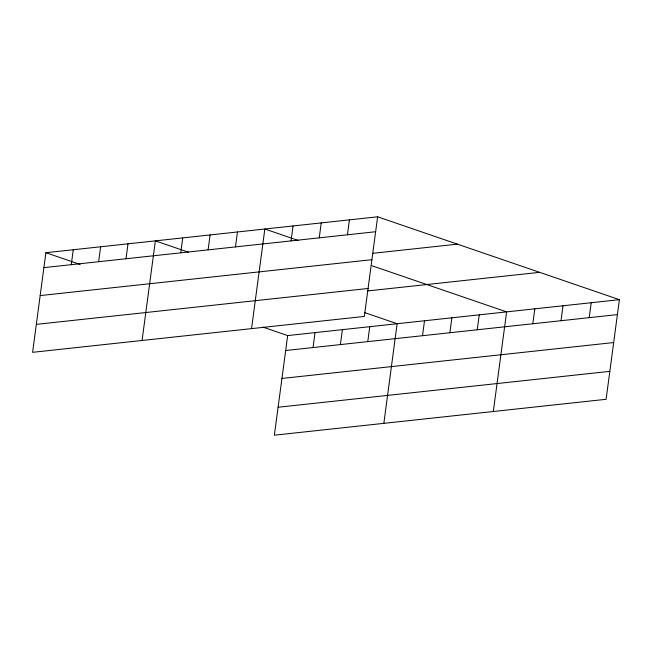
<?xml version="1.0" encoding="UTF-8"?>
<svg xmlns="http://www.w3.org/2000/svg" width="652" height="652" viewBox="0 0 652 652"><rect width="100%" height="100%" fill="white"/><g stroke="black" fill="none" stroke-linecap="round" stroke-linejoin="round"><path stroke-width="0.98" d="M377.63 216.806L45.893 252.707L32.6 352.325L364.338 316.424L377.63 216.806L619.4 299.675L606.107 399.293L274.37 435.194L287.662 335.576L619.4 299.675M71.264 264.679L73.26 249.749M98.639 261.713L100.628 246.782M126.007 258.754L127.996 243.824M142.071 340.474L155.363 240.865L188.607 252.259M180.743 252.829L182.731 237.898M208.11 249.871L210.099 234.94M235.478 246.904L237.475 231.973M251.55 328.624L264.842 229.015L298.086 240.409M291.045 240.89L293.041 225.959M319.244 237.841L321.232 222.911M313.033 347.549L315.03 332.618M347.443 234.793L349.431 219.854M340.401 344.59L342.398 329.659M367.777 341.624L369.765 326.693M383.841 423.344L397.133 323.734L364.843 312.667M422.512 335.698L424.501 320.768M449.88 332.74L451.869 317.809M477.248 329.782L479.236 314.843M493.319 411.502L506.612 311.884L372.023 265.755M532.814 323.767L534.803 308.836M561.013 320.711L563.002 305.78M589.212 317.663L591.201 302.732M43.896 267.638L375.642 231.737M372.822 253.31L457.419 244.158M40.171 295.584L371.909 259.683M36.333 324.378L368.07 288.477M367.198 290.988L539.62 272.332M285.666 350.515L617.411 314.606M281.941 378.453L613.679 342.553M278.094 407.247L609.84 371.347M45.893 252.707L80.082 264.427M262.968 327.117L287.662 335.576"/></g></svg>
